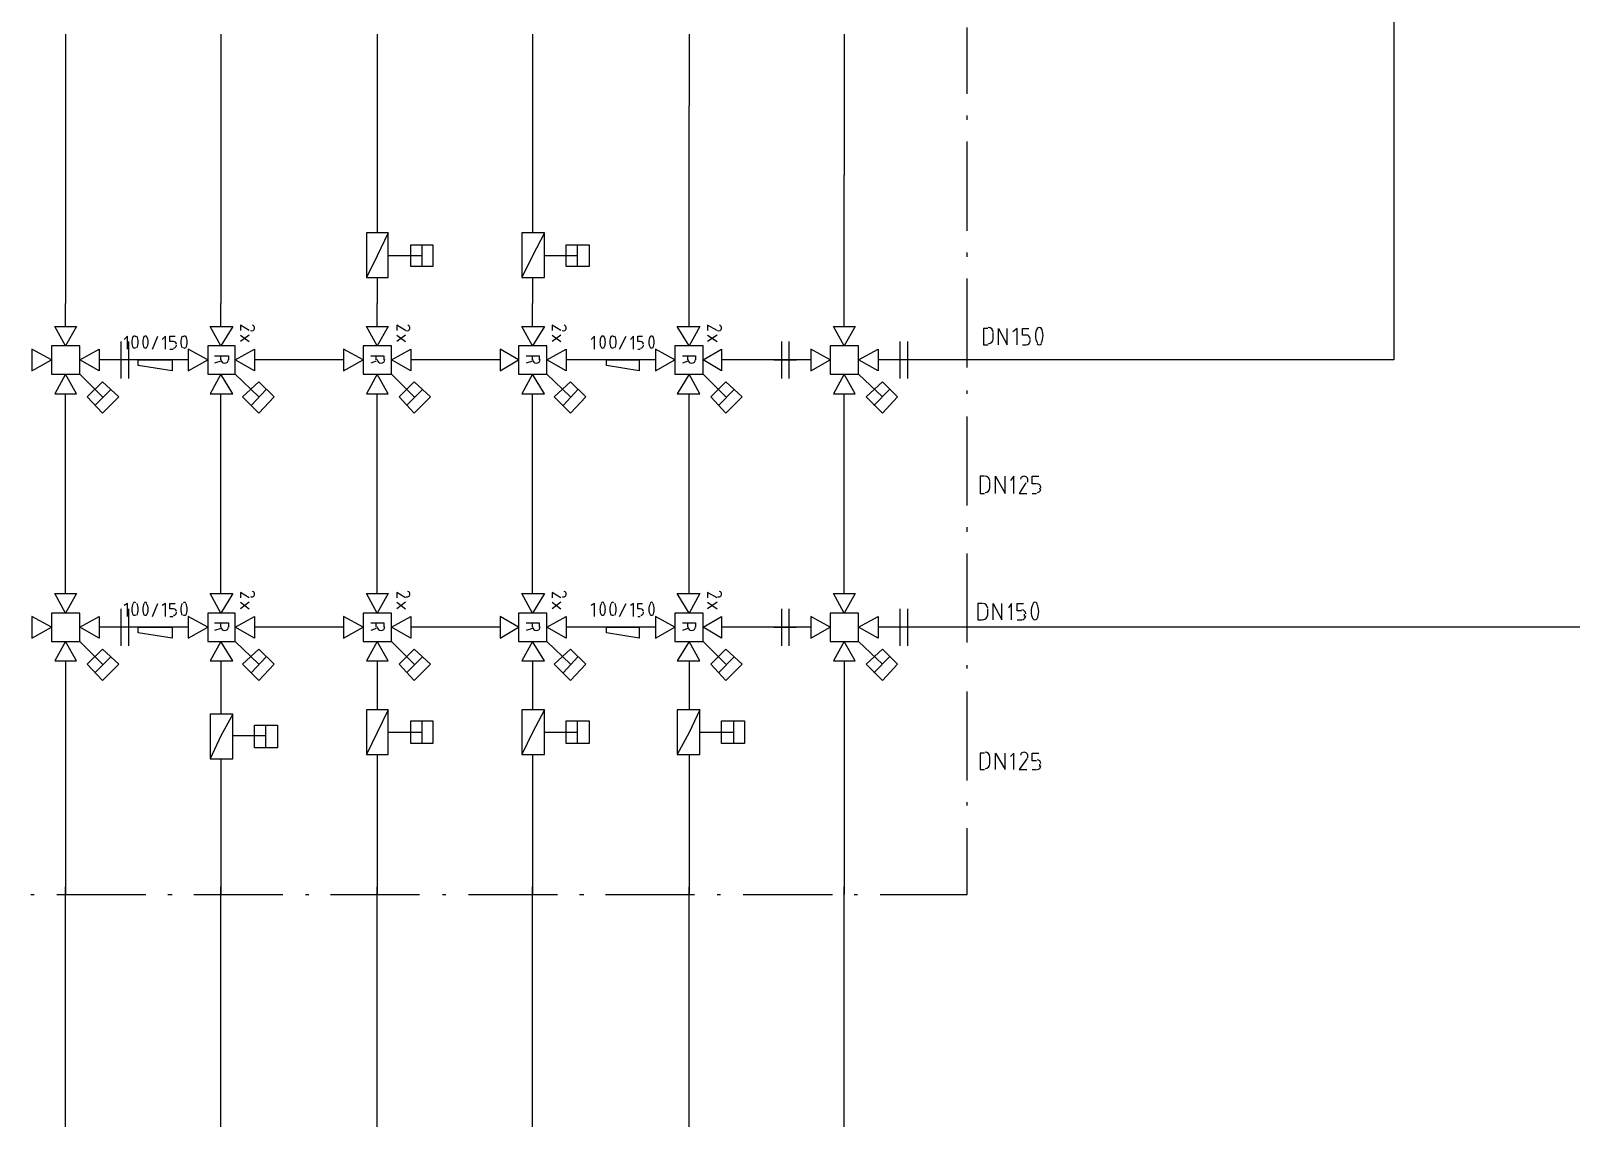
# Model space of a CAD drawing. Header units: millimetres. Extents: x 0 to 33.1, y 1.5 to 45.3.
# Drawn here: x 5.824 to 8.188, y 16.185 to 17.853 of the extents above; entities that cross this region are included whole.
import ezdxf

# ---------------------------------------------------------------- set-up
doc = ezdxf.new("R2010")
doc.units = ezdxf.units.MM
doc.header["$MEASUREMENT"] = 0
doc.layers.get('0').update_dxf_attribs({"linetype": 'CONTINUOUS'})

msp = doc.modelspace()

# ---------------------------------------------------------------- linework, layer by layer
at = {"color": 7, "linetype": 'Continuous'}
for p, q in [((7.91613, 19.2128), (7.91613, 17.3478)), ((6.83442, 17.8478), (6.83442, 17.7378)), ((6.35612, 17.4744), (6.35612, 17.4344)), ((6.59446, 17.4744), (6.59446, 17.4344)), ((6.1161, 17.4294), (6.1161, 17.4344)), ((6.1161, 17.3994), (6.1161, 17.4294)), ((6.35612, 17.4294), (6.35612, 17.4344)), ((6.35612, 17.3994), (6.35612, 17.4294)), ((6.59446, 17.3994), (6.59446, 17.4294)), ((6.83442, 17.3994), (6.83442, 17.4294)), ((6.06614, 17.3478), (5.92947, 17.3478)), ((6.30447, 17.3478), (6.16775, 17.3478)), ((6.54443, 17.3478), (6.40776, 17.3478)), ((6.78276, 17.3478), (6.64611, 17.3478)), ((7.02111, 17.3478), (6.88444, 17.3478)), ((7.26113, 17.3478), (7.12446, 17.3478)), ((7.91613, 17.3478), (7.26113, 17.3478)), ((6.06614, 16.9378), (5.92947, 16.9378)), ((6.30447, 16.9378), (6.16775, 16.9378)), ((6.54443, 16.9378), (6.40776, 16.9378)), ((6.78276, 16.9378), (6.64611, 16.9378)), ((7.02111, 16.9378), (6.88444, 16.9378)), ((7.26113, 16.9378), (7.12446, 16.9378)), ((8.67779, 16.9378), (7.26113, 16.9378)), ((6.1161, 16.8861), (6.1161, 16.8044)), ((6.35612, 16.8861), (6.35612, 16.8111)), ((6.83442, 16.8861), (6.83442, 16.8111)), ((6.1161, 16.7361), (6.1161, 16.5278))]:
    msp.add_line(p, q, dxfattribs=at)
at = {"color": 4, "linetype": 'Continuous'}
for p, q in [((5.87776, 17.8478), (5.87776, 17.4344)), ((7.07275, 17.8478), (7.07275, 17.6311)), ((7.07275, 17.4294), (7.07275, 17.6311)), ((5.87776, 17.4294), (5.87776, 17.4344)), ((5.87776, 17.3994), (5.87776, 17.4294)), ((7.07275, 17.3994), (7.07275, 17.4294)), ((5.87776, 17.3694), (5.86111, 17.3994)), ((5.86111, 17.3994), (5.89442, 17.3994)), ((5.89442, 17.3994), (5.87776, 17.3694)), ((7.07275, 17.3694), (7.0561, 17.3994)), ((7.0561, 17.3994), (7.08946, 17.3994)), ((7.08946, 17.3994), (7.07275, 17.3694)), ((5.85612, 17.3478), (5.82611, 17.3644)), ((5.82611, 17.3644), (5.82611, 17.3311)), ((5.85612, 17.3694), (5.85612, 17.3261)), ((5.89947, 17.3694), (5.85612, 17.3694)), ((5.89947, 17.3261), (5.89947, 17.3694)), ((5.89947, 17.3478), (5.92947, 17.3644)), ((5.92947, 17.3644), (5.92947, 17.3311)), ((7.05111, 17.3478), (7.02111, 17.3644)), ((7.02111, 17.3644), (7.02111, 17.3311)), ((7.05111, 17.3694), (7.05111, 17.3261)), ((7.09446, 17.3694), (7.05111, 17.3694)), ((7.09446, 17.3261), (7.09446, 17.3694)), ((7.09446, 17.3478), (7.12446, 17.3644)), ((7.12446, 17.3644), (7.12446, 17.3311)), ((5.82611, 17.3311), (5.85612, 17.3478)), ((5.85612, 17.3261), (5.89947, 17.3261)), ((5.87776, 17.3261), (5.86111, 17.2961)), ((5.89442, 17.2961), (5.87776, 17.3261)), ((5.92947, 17.3311), (5.89947, 17.3478)), ((5.93446, 17.2911), (5.89947, 17.3261)), ((7.02111, 17.3311), (7.05111, 17.3478)), ((7.05111, 17.3261), (7.09446, 17.3261)), ((7.07275, 17.3261), (7.0561, 17.2961)), ((7.08946, 17.2961), (7.07275, 17.3261)), ((7.12446, 17.3311), (7.09446, 17.3478)), ((7.13112, 17.2911), (7.09446, 17.3261)), ((5.91114, 17.2911), (5.93446, 17.3144)), ((5.94775, 17.3028), (5.92279, 17.2778)), ((5.93446, 17.3144), (5.95942, 17.2911)), ((7.10612, 17.2911), (7.13112, 17.3144)), ((7.14279, 17.3028), (7.11778, 17.2778)), ((7.13112, 17.3144), (7.15446, 17.2911)), ((5.86111, 17.2961), (5.89442, 17.2961)), ((5.87776, 16.9894), (5.87776, 17.2961)), ((5.93446, 17.2661), (5.91114, 17.2911)), ((5.95942, 17.2911), (5.93446, 17.2661)), ((7.0561, 17.2961), (7.08946, 17.2961)), ((7.07275, 16.9894), (7.07275, 17.2961)), ((7.13112, 17.2661), (7.10612, 17.2911)), ((7.15446, 17.2911), (7.13112, 17.2661)), ((5.87776, 16.9594), (5.86111, 16.9894)), ((5.86111, 16.9894), (5.89442, 16.9894)), ((5.89442, 16.9894), (5.87776, 16.9594)), ((7.07275, 16.9594), (7.0561, 16.9894)), ((7.0561, 16.9894), (7.08946, 16.9894)), ((7.08946, 16.9894), (7.07275, 16.9594)), ((5.85612, 16.9378), (5.82611, 16.9544)), ((5.82611, 16.9544), (5.82611, 16.9211)), ((5.85612, 16.9594), (5.85612, 16.9161)), ((5.89947, 16.9594), (5.85612, 16.9594)), ((5.89947, 16.9161), (5.89947, 16.9594)), ((5.89947, 16.9378), (5.92947, 16.9544)), ((5.92947, 16.9544), (5.92947, 16.9211)), ((7.05111, 16.9378), (7.02111, 16.9544)), ((7.02111, 16.9544), (7.02111, 16.9211)), ((7.05111, 16.9594), (7.05111, 16.9161)), ((7.09446, 16.9594), (7.05111, 16.9594)), ((7.09446, 16.9161), (7.09446, 16.9594)), ((7.09446, 16.9378), (7.12446, 16.9544)), ((7.12446, 16.9544), (7.12446, 16.9211)), ((5.82611, 16.9211), (5.85612, 16.9378)), ((5.92947, 16.9211), (5.89947, 16.9378)), ((7.02111, 16.9211), (7.05111, 16.9378)), ((7.12446, 16.9211), (7.09446, 16.9378)), ((5.85612, 16.9161), (5.89947, 16.9161)), ((5.87776, 16.9161), (5.86111, 16.8861)), ((5.89442, 16.8861), (5.87776, 16.9161)), ((5.93446, 16.8811), (5.89947, 16.9161)), ((5.91114, 16.8811), (5.93446, 16.9044)), ((5.93446, 16.9044), (5.95942, 16.8811)), ((7.05111, 16.9161), (7.09446, 16.9161)), ((7.07275, 16.9161), (7.0561, 16.8861)), ((7.08946, 16.8861), (7.07275, 16.9161)), ((7.13112, 16.8811), (7.09446, 16.9161)), ((7.10612, 16.8811), (7.13112, 16.9044)), ((7.13112, 16.9044), (7.15446, 16.8811)), ((5.86111, 16.8861), (5.89442, 16.8861)), ((5.87776, 16.8861), (5.87776, 16.5278)), ((5.93446, 16.8561), (5.91114, 16.8811)), ((5.94775, 16.8928), (5.92279, 16.8678)), ((5.95942, 16.8811), (5.93446, 16.8561)), ((7.0561, 16.8861), (7.08946, 16.8861)), ((7.07275, 16.8861), (7.07275, 16.5278)), ((7.13112, 16.8561), (7.10612, 16.8811)), ((7.14279, 16.8928), (7.11778, 16.8678)), ((7.15446, 16.8811), (7.13112, 16.8561)), ((5.87776, 14.5844), (5.87776, 16.5394)), ((7.07275, 14.5844), (7.07275, 16.5394))]:
    msp.add_line(p, q, dxfattribs=at)
at = {"color": 5, "linetype": 'Continuous'}
for p, q in [((6.1161, 17.8478), (6.1161, 17.5428)), ((6.1161, 17.5428), (6.1161, 17.4344)), ((6.1161, 16.9894), (6.1161, 17.2961)), ((6.1161, 14.5844), (6.1161, 16.5394))]:
    msp.add_line(p, q, dxfattribs=at)
at = {"color": 104, "linetype": 'Continuous'}
for p, q in [((6.35612, 17.8478), (6.35612, 17.5428)), ((6.35612, 16.9894), (6.35612, 17.2961)), ((6.35612, 16.7428), (6.35612, 16.5278)), ((6.35612, 14.5844), (6.35612, 16.5394))]:
    msp.add_line(p, q, dxfattribs=at)
at = {"color": 3, "linetype": 'Continuous'}
for p, q in [((6.59446, 17.8478), (6.59446, 17.5428)), ((6.59446, 17.4294), (6.59446, 17.4344)), ((6.59446, 16.9894), (6.59446, 17.2961)), ((6.59446, 16.8861), (6.59446, 16.8111)), ((6.59446, 16.7428), (6.59446, 16.5278)), ((6.59446, 14.5844), (6.59446, 16.5394))]:
    msp.add_line(p, q, dxfattribs=at)
at = {"color": 0, "linetype": 'Continuous'}
for p, q in [((7.26113, 17.7561), (7.26113, 17.8578)), ((7.26113, 17.7161), (7.26113, 17.7228)), ((7.26113, 17.5461), (7.26113, 17.6828)), ((6.33946, 17.5428), (6.33946, 17.4744)), ((6.37278, 17.5428), (6.33946, 17.5428)), ((6.37278, 17.5428), (6.35612, 17.5078)), ((6.37278, 17.4744), (6.37278, 17.5428)), ((6.57781, 17.5428), (6.57781, 17.4744)), ((6.61279, 17.5428), (6.57781, 17.5428)), ((6.61279, 17.5428), (6.59446, 17.5078)), ((6.61279, 17.4744), (6.61279, 17.5428)), ((6.40776, 17.4911), (6.40776, 17.5244)), ((6.40776, 17.5244), (6.44114, 17.5244)), ((6.42443, 17.5244), (6.42443, 17.4911)), ((6.44114, 17.5244), (6.44114, 17.4911)), ((6.64611, 17.4911), (6.64611, 17.5244)), ((6.64611, 17.5244), (6.6811, 17.5244)), ((6.66276, 17.5244), (6.66276, 17.4911)), ((6.6811, 17.5244), (6.6811, 17.4911)), ((6.35612, 17.5078), (6.33946, 17.4744)), ((6.42443, 17.5078), (6.37278, 17.5078)), ((6.59446, 17.5078), (6.57781, 17.4744)), ((6.66276, 17.5078), (6.61279, 17.5078)), ((7.26113, 17.5061), (7.26113, 17.5128)), ((6.33946, 17.4744), (6.37278, 17.4744)), ((6.44114, 17.4911), (6.40776, 17.4911)), ((6.57781, 17.4744), (6.61279, 17.4744)), ((6.6811, 17.4911), (6.64611, 17.4911)), ((7.26113, 17.3361), (7.26113, 17.4728)), ((6.1161, 17.3694), (6.09944, 17.3994)), ((6.09944, 17.3994), (6.13444, 17.3994)), ((6.13444, 17.3994), (6.1161, 17.3694)), ((6.15944, 17.3928), (6.14611, 17.4011)), ((6.14611, 17.4011), (6.14611, 17.3928)), ((6.35612, 17.3694), (6.33946, 17.3994)), ((6.33946, 17.3994), (6.37278, 17.3994)), ((6.37278, 17.3994), (6.35612, 17.3694)), ((6.39947, 17.3928), (6.38612, 17.4011)), ((6.38612, 17.4011), (6.38612, 17.3928)), ((6.59446, 17.3694), (6.57781, 17.3994)), ((6.57781, 17.3994), (6.61279, 17.3994)), ((6.61279, 17.3994), (6.59446, 17.3694)), ((6.63781, 17.3928), (6.62446, 17.4011)), ((6.62446, 17.4011), (6.62446, 17.3928)), ((6.83442, 17.3694), (6.81614, 17.3994)), ((6.81614, 17.3994), (6.85113, 17.3994)), ((6.85113, 17.3994), (6.83442, 17.3694)), ((6.87776, 17.3928), (6.86279, 17.4011)), ((6.86279, 17.4011), (6.86279, 17.3928)), ((5.96278, 17.3761), (5.96278, 17.3478)), ((5.97276, 17.3844), (5.96778, 17.3794)), ((5.97276, 17.3644), (5.97276, 17.3844)), ((5.97444, 17.3761), (5.97444, 17.3478)), ((6.01112, 17.3644), (6.01942, 17.3844)), ((6.03108, 17.3844), (6.0261, 17.3794)), ((6.03108, 17.3644), (6.03108, 17.3844)), ((6.03776, 17.3761), (6.03776, 17.3844)), ((6.03776, 17.3844), (6.04611, 17.3844)), ((6.04275, 17.3761), (6.03776, 17.3761)), ((6.14611, 17.3861), (6.15944, 17.3761)), ((6.15944, 17.3861), (6.14611, 17.3761)), ((6.38612, 17.3861), (6.39947, 17.3761)), ((6.39947, 17.3861), (6.38612, 17.3761)), ((6.62446, 17.3861), (6.63781, 17.3761)), ((6.63781, 17.3861), (6.62446, 17.3761)), ((6.68946, 17.3844), (6.68446, 17.3794)), ((6.68946, 17.3644), (6.68946, 17.3844)), ((6.72775, 17.3644), (6.73779, 17.3844)), ((6.74946, 17.3844), (6.74447, 17.3794)), ((6.74946, 17.3644), (6.74946, 17.3844)), ((6.75613, 17.3761), (6.75613, 17.3844)), ((6.75613, 17.3844), (6.76281, 17.3844)), ((6.75944, 17.3761), (6.75613, 17.3761)), ((6.86279, 17.3861), (6.87776, 17.3761)), ((6.87776, 17.3861), (6.86279, 17.3761)), ((6.97613, 17.3761), (6.97613, 17.3478)), ((6.98779, 17.3761), (6.98779, 17.3478)), ((7.15776, 17.3761), (7.15776, 17.3478)), ((7.16943, 17.3761), (7.16943, 17.3478)), ((7.29275, 17.3961), (7.28614, 17.3961)), ((7.28614, 17.3961), (7.28614, 17.3711)), ((7.30111, 17.3794), (7.30111, 17.3894)), ((7.30946, 17.3711), (7.30946, 17.3961)), ((7.30946, 17.3961), (7.32275, 17.3711)), ((7.32275, 17.3711), (7.32275, 17.3961)), ((7.33778, 17.3961), (7.33111, 17.3911)), ((7.33778, 17.3711), (7.33778, 17.3961)), ((7.34614, 17.3861), (7.34614, 17.3961)), ((7.34614, 17.3961), (7.35612, 17.3961)), ((7.35113, 17.3861), (7.34614, 17.3861)), ((7.35781, 17.3761), (7.35781, 17.3794)), ((6.03776, 17.3644), (6.04275, 17.3644)), ((6.04779, 17.3694), (6.04779, 17.3711)), ((6.09614, 17.3478), (6.06614, 17.3644)), ((6.06614, 17.3644), (6.06614, 17.3311)), ((6.09614, 17.3694), (6.09614, 17.3261)), ((6.13781, 17.3694), (6.09614, 17.3694)), ((6.10612, 17.3544), (6.12776, 17.3544)), ((6.1161, 17.3478), (6.1161, 17.3544)), ((6.12776, 17.3544), (6.12776, 17.3478)), ((6.13781, 17.3261), (6.13781, 17.3694)), ((6.13781, 17.3478), (6.16775, 17.3644)), ((6.16775, 17.3644), (6.16775, 17.3311)), ((6.33442, 17.3478), (6.30447, 17.3644)), ((6.30447, 17.3644), (6.30447, 17.3311)), ((6.33442, 17.3694), (6.33442, 17.3261)), ((6.37776, 17.3694), (6.33442, 17.3694)), ((6.34614, 17.3544), (6.3661, 17.3544)), ((6.35444, 17.3478), (6.35444, 17.3544)), ((6.3661, 17.3544), (6.3661, 17.3478)), ((6.37776, 17.3261), (6.37776, 17.3694)), ((6.37776, 17.3478), (6.40776, 17.3644)), ((6.40776, 17.3644), (6.40776, 17.3311)), ((6.57275, 17.3478), (6.54443, 17.3644)), ((6.54443, 17.3644), (6.54443, 17.3311)), ((6.57275, 17.3694), (6.57275, 17.3261)), ((6.6161, 17.3694), (6.57275, 17.3694)), ((6.58442, 17.3544), (6.60444, 17.3544)), ((6.59446, 17.3478), (6.59446, 17.3544)), ((6.60444, 17.3544), (6.60444, 17.3478)), ((6.6161, 17.3261), (6.6161, 17.3694)), ((6.6161, 17.3478), (6.64611, 17.3644)), ((6.64611, 17.3644), (6.64611, 17.3311)), ((6.75613, 17.3644), (6.75944, 17.3644)), ((6.76443, 17.3694), (6.76443, 17.3711)), ((6.81278, 17.3478), (6.78276, 17.3644)), ((6.78276, 17.3644), (6.78276, 17.3311)), ((6.81278, 17.3694), (6.81278, 17.3261)), ((6.85612, 17.3694), (6.81278, 17.3694)), ((6.82443, 17.3544), (6.84446, 17.3544)), ((6.83279, 17.3478), (6.83279, 17.3544)), ((6.84446, 17.3544), (6.84446, 17.3478)), ((6.85612, 17.3261), (6.85612, 17.3694)), ((6.85612, 17.3478), (6.88444, 17.3644)), ((6.88444, 17.3644), (6.88444, 17.3311)), ((7.28614, 17.3711), (7.29275, 17.3711)), ((7.34614, 17.3711), (7.35113, 17.3711)), ((5.98611, 17.3478), (5.95111, 17.3478)), ((5.96278, 17.3478), (5.96278, 17.3194)), ((5.97444, 17.3478), (5.97444, 17.3194)), ((5.98942, 17.3394), (5.98942, 17.3478)), ((5.98942, 17.3478), (6.04113, 17.3478)), ((6.04113, 17.3311), (5.98942, 17.3394)), ((6.04113, 17.3478), (6.04113, 17.3311)), ((6.06614, 17.3311), (6.09614, 17.3478)), ((6.09614, 17.3261), (6.13781, 17.3261)), ((6.1161, 17.3261), (6.09944, 17.2961)), ((6.1161, 17.3461), (6.10612, 17.3428)), ((6.13444, 17.2961), (6.1161, 17.3261)), ((6.16775, 17.3311), (6.13781, 17.3478)), ((6.17443, 17.2911), (6.13781, 17.3261)), ((6.30447, 17.3311), (6.33442, 17.3478)), ((6.33442, 17.3261), (6.37776, 17.3261)), ((6.35612, 17.3261), (6.33946, 17.2961)), ((6.35444, 17.3461), (6.34614, 17.3428)), ((6.37278, 17.2961), (6.35612, 17.3261)), ((6.40776, 17.3311), (6.37776, 17.3478)), ((6.41276, 17.2911), (6.37776, 17.3261)), ((6.54443, 17.3311), (6.57275, 17.3478)), ((6.57275, 17.3261), (6.6161, 17.3261)), ((6.59446, 17.3261), (6.57781, 17.2961)), ((6.59446, 17.3461), (6.58442, 17.3428)), ((6.61279, 17.2961), (6.59446, 17.3261)), ((6.64611, 17.3311), (6.6161, 17.3478)), ((6.65278, 17.2911), (6.6161, 17.3261)), ((6.70779, 17.3394), (6.70779, 17.3478)), ((6.70779, 17.3478), (6.75776, 17.3478)), ((6.75776, 17.3311), (6.70779, 17.3394)), ((6.75776, 17.3478), (6.75776, 17.3311)), ((6.78276, 17.3311), (6.81278, 17.3478)), ((6.81278, 17.3261), (6.85612, 17.3261)), ((6.83442, 17.3261), (6.81614, 17.2961)), ((6.83279, 17.3461), (6.82443, 17.3428)), ((6.85113, 17.2961), (6.83442, 17.3261)), ((6.88444, 17.3311), (6.85612, 17.3478)), ((6.89111, 17.2911), (6.85612, 17.3261)), ((6.96446, 17.3478), (6.99946, 17.3478)), ((6.97613, 17.3478), (6.97613, 17.3194)), ((6.98779, 17.3478), (6.98779, 17.3194)), ((7.1811, 17.3478), (7.14779, 17.3478)), ((7.15776, 17.3478), (7.15776, 17.3194)), ((7.16943, 17.3478), (7.16943, 17.3194)), ((6.14947, 17.2911), (6.17443, 17.3144)), ((6.18608, 17.3028), (6.16276, 17.2778)), ((6.17443, 17.3144), (6.19775, 17.2911)), ((6.38943, 17.2911), (6.41276, 17.3144)), ((6.42611, 17.3028), (6.4011, 17.2778)), ((6.41276, 17.3144), (6.43778, 17.2911)), ((6.62776, 17.2911), (6.65278, 17.3144)), ((6.66444, 17.3028), (6.64111, 17.2778)), ((6.65278, 17.3144), (6.67611, 17.2911)), ((6.86778, 17.2911), (6.89111, 17.3144)), ((6.90446, 17.3028), (6.87944, 17.2778)), ((6.89111, 17.3144), (6.91613, 17.2911)), ((6.09944, 17.2961), (6.13444, 17.2961)), ((6.17443, 17.2661), (6.14947, 17.2911)), ((6.19775, 17.2911), (6.17443, 17.2661)), ((6.33946, 17.2961), (6.37278, 17.2961)), ((6.41276, 17.2661), (6.38943, 17.2911)), ((6.43778, 17.2911), (6.41276, 17.2661)), ((6.57781, 17.2961), (6.61279, 17.2961)), ((6.65278, 17.2661), (6.62776, 17.2911)), ((6.67611, 17.2911), (6.65278, 17.2661)), ((6.81614, 17.2961), (6.85113, 17.2961)), ((6.89111, 17.2661), (6.86778, 17.2911)), ((6.91613, 17.2911), (6.89111, 17.2661)), ((7.26113, 17.2961), (7.26113, 17.3011)), ((7.26113, 17.1244), (7.26113, 17.2611)), ((7.28776, 17.1694), (7.28108, 17.1694)), ((7.28108, 17.1694), (7.28108, 17.1428)), ((7.29611, 17.1511), (7.29611, 17.1611)), ((7.30447, 17.1428), (7.30447, 17.1694)), ((7.30447, 17.1694), (7.31944, 17.1428)), ((7.31944, 17.1428), (7.31944, 17.1694)), ((7.33279, 17.1694), (7.32781, 17.1628)), ((7.33279, 17.1428), (7.33279, 17.1694)), ((7.36111, 17.1578), (7.36111, 17.1694)), ((7.36111, 17.1694), (7.3711, 17.1694)), ((7.28108, 17.1428), (7.28776, 17.1428)), ((7.35113, 17.1594), (7.3411, 17.1428)), ((7.3411, 17.1428), (7.35275, 17.1428)), ((7.36778, 17.1578), (7.36111, 17.1578)), ((7.36111, 17.1428), (7.36778, 17.1428)), ((7.37278, 17.1494), (7.37278, 17.1511)), ((7.26113, 17.0844), (7.26113, 17.0911)), ((7.26113, 16.9144), (7.26113, 17.0511)), ((5.97276, 16.9744), (5.96778, 16.9711)), ((5.97276, 16.9544), (5.97276, 16.9744)), ((6.01112, 16.9544), (6.01942, 16.9744)), ((6.03108, 16.9744), (6.0261, 16.9711)), ((6.03108, 16.9544), (6.03108, 16.9744)), ((6.03776, 16.9661), (6.03776, 16.9744)), ((6.03776, 16.9744), (6.04611, 16.9744)), ((6.1161, 16.9594), (6.09944, 16.9894)), ((6.09944, 16.9894), (6.13444, 16.9894)), ((6.13444, 16.9894), (6.1161, 16.9594)), ((6.15944, 16.9828), (6.14611, 16.9911)), ((6.14611, 16.9911), (6.14611, 16.9828)), ((6.14611, 16.9761), (6.15944, 16.9661)), ((6.15944, 16.9761), (6.14611, 16.9661)), ((6.35612, 16.9594), (6.33946, 16.9894)), ((6.33946, 16.9894), (6.37278, 16.9894)), ((6.37278, 16.9894), (6.35612, 16.9594)), ((6.39947, 16.9828), (6.38612, 16.9911)), ((6.38612, 16.9911), (6.38612, 16.9828)), ((6.38612, 16.9761), (6.39947, 16.9661)), ((6.39947, 16.9761), (6.38612, 16.9661)), ((6.59446, 16.9594), (6.57781, 16.9894)), ((6.57781, 16.9894), (6.61279, 16.9894)), ((6.61279, 16.9894), (6.59446, 16.9594)), ((6.63781, 16.9828), (6.62446, 16.9911)), ((6.62446, 16.9911), (6.62446, 16.9828)), ((6.62446, 16.9761), (6.63781, 16.9661)), ((6.63781, 16.9761), (6.62446, 16.9661)), ((6.68946, 16.9744), (6.68446, 16.9711)), ((6.68946, 16.9544), (6.68946, 16.9744)), ((6.72775, 16.9544), (6.73779, 16.9744)), ((6.74946, 16.9744), (6.74447, 16.9711)), ((6.74946, 16.9544), (6.74946, 16.9744)), ((6.75613, 16.9661), (6.75613, 16.9744)), ((6.75613, 16.9744), (6.76281, 16.9744)), ((6.83442, 16.9594), (6.81614, 16.9894)), ((6.81614, 16.9894), (6.85113, 16.9894)), ((6.85113, 16.9894), (6.83442, 16.9594)), ((6.87776, 16.9828), (6.86279, 16.9911)), ((6.86279, 16.9911), (6.86279, 16.9828)), ((6.86279, 16.9761), (6.87776, 16.9661)), ((6.87776, 16.9761), (6.86279, 16.9661)), ((7.28444, 16.9744), (7.27778, 16.9744)), ((7.27778, 16.9744), (7.27778, 16.9494)), ((7.30111, 16.9494), (7.30111, 16.9744)), ((7.30111, 16.9744), (7.31446, 16.9494)), ((7.31446, 16.9494), (7.31446, 16.9744)), ((7.32943, 16.9744), (7.32443, 16.9678)), ((7.32943, 16.9494), (7.32943, 16.9744)), ((7.33778, 16.9628), (7.33778, 16.9744)), ((7.33778, 16.9744), (7.34776, 16.9744)), ((5.96278, 16.9661), (5.96278, 16.9378)), ((5.97444, 16.9661), (5.97444, 16.9378)), ((6.04275, 16.9661), (6.03776, 16.9661)), ((6.03776, 16.9544), (6.04275, 16.9544)), ((6.04779, 16.9594), (6.04779, 16.9611)), ((6.09614, 16.9378), (6.06614, 16.9544)), ((6.06614, 16.9544), (6.06614, 16.9211)), ((6.09614, 16.9594), (6.09614, 16.9161)), ((6.13781, 16.9594), (6.09614, 16.9594)), ((6.13781, 16.9161), (6.13781, 16.9594)), ((6.13781, 16.9378), (6.16775, 16.9544)), ((6.16775, 16.9544), (6.16775, 16.9211)), ((6.33442, 16.9378), (6.30447, 16.9544)), ((6.30447, 16.9544), (6.30447, 16.9211)), ((6.33442, 16.9594), (6.33442, 16.9161)), ((6.37776, 16.9594), (6.33442, 16.9594)), ((6.37776, 16.9161), (6.37776, 16.9594)), ((6.37776, 16.9378), (6.40776, 16.9544)), ((6.40776, 16.9544), (6.40776, 16.9211)), ((6.57275, 16.9378), (6.54443, 16.9544)), ((6.54443, 16.9544), (6.54443, 16.9211)), ((6.57275, 16.9594), (6.57275, 16.9161)), ((6.6161, 16.9594), (6.57275, 16.9594)), ((6.6161, 16.9161), (6.6161, 16.9594)), ((6.6161, 16.9378), (6.64611, 16.9544)), ((6.64611, 16.9544), (6.64611, 16.9211)), ((6.75944, 16.9661), (6.75613, 16.9661)), ((6.75613, 16.9544), (6.75944, 16.9544)), ((6.76443, 16.9594), (6.76443, 16.9611)), ((6.81278, 16.9378), (6.78276, 16.9544)), ((6.78276, 16.9544), (6.78276, 16.9211)), ((6.81278, 16.9594), (6.81278, 16.9161)), ((6.85612, 16.9594), (6.81278, 16.9594)), ((6.85612, 16.9161), (6.85612, 16.9594)), ((6.85612, 16.9378), (6.88444, 16.9544)), ((6.88444, 16.9544), (6.88444, 16.9211)), ((6.97613, 16.9661), (6.97613, 16.9378)), ((6.98779, 16.9661), (6.98779, 16.9378)), ((7.15776, 16.9661), (7.15776, 16.9378)), ((7.16943, 16.9661), (7.16943, 16.9378)), ((7.27778, 16.9494), (7.28444, 16.9494)), ((7.29275, 16.9561), (7.29275, 16.9661)), ((7.34446, 16.9628), (7.33778, 16.9628)), ((7.33778, 16.9494), (7.34446, 16.9494)), ((7.34944, 16.9544), (7.34944, 16.9578)), ((5.98611, 16.9378), (5.95111, 16.9378)), ((5.96278, 16.9378), (5.96278, 16.9094)), ((5.97444, 16.9378), (5.97444, 16.9094)), ((5.98942, 16.9294), (5.98942, 16.9378)), ((5.98942, 16.9378), (6.04113, 16.9378)), ((6.04113, 16.9211), (5.98942, 16.9294)), ((6.04113, 16.9378), (6.04113, 16.9211)), ((6.06614, 16.9211), (6.09614, 16.9378)), ((6.10612, 16.9444), (6.12776, 16.9444)), ((6.1161, 16.9361), (6.10612, 16.9328)), ((6.1161, 16.9378), (6.1161, 16.9444)), ((6.12776, 16.9444), (6.12776, 16.9378)), ((6.16775, 16.9211), (6.13781, 16.9378)), ((6.30447, 16.9211), (6.33442, 16.9378)), ((6.34614, 16.9444), (6.3661, 16.9444)), ((6.35444, 16.9361), (6.34614, 16.9328)), ((6.35444, 16.9378), (6.35444, 16.9444)), ((6.3661, 16.9444), (6.3661, 16.9378)), ((6.40776, 16.9211), (6.37776, 16.9378)), ((6.54443, 16.9211), (6.57275, 16.9378)), ((6.58442, 16.9444), (6.60444, 16.9444)), ((6.59446, 16.9361), (6.58442, 16.9328)), ((6.59446, 16.9378), (6.59446, 16.9444)), ((6.60444, 16.9444), (6.60444, 16.9378)), ((6.64611, 16.9211), (6.6161, 16.9378)), ((6.70779, 16.9294), (6.70779, 16.9378)), ((6.70779, 16.9378), (6.75776, 16.9378)), ((6.75776, 16.9211), (6.70779, 16.9294)), ((6.75776, 16.9378), (6.75776, 16.9211)), ((6.78276, 16.9211), (6.81278, 16.9378)), ((6.82443, 16.9444), (6.84446, 16.9444)), ((6.83279, 16.9361), (6.82443, 16.9328)), ((6.83279, 16.9378), (6.83279, 16.9444)), ((6.84446, 16.9444), (6.84446, 16.9378)), ((6.88444, 16.9211), (6.85612, 16.9378)), ((6.96446, 16.9378), (6.99946, 16.9378)), ((6.97613, 16.9378), (6.97613, 16.9094)), ((6.98779, 16.9378), (6.98779, 16.9094)), ((7.1811, 16.9378), (7.14779, 16.9378)), ((7.15776, 16.9378), (7.15776, 16.9094)), ((7.16943, 16.9378), (7.16943, 16.9094)), ((6.09614, 16.9161), (6.13781, 16.9161)), ((6.1161, 16.9161), (6.09944, 16.8861)), ((6.13444, 16.8861), (6.1161, 16.9161)), ((6.17443, 16.8811), (6.13781, 16.9161)), ((6.14947, 16.8811), (6.17443, 16.9044)), ((6.17443, 16.9044), (6.19775, 16.8811)), ((6.33442, 16.9161), (6.37776, 16.9161)), ((6.35612, 16.9161), (6.33946, 16.8861)), ((6.37278, 16.8861), (6.35612, 16.9161)), ((6.41276, 16.8811), (6.37776, 16.9161)), ((6.38943, 16.8811), (6.41276, 16.9044)), ((6.41276, 16.9044), (6.43778, 16.8811)), ((6.57275, 16.9161), (6.6161, 16.9161)), ((6.59446, 16.9161), (6.57781, 16.8861)), ((6.61279, 16.8861), (6.59446, 16.9161)), ((6.65278, 16.8811), (6.6161, 16.9161)), ((6.62776, 16.8811), (6.65278, 16.9044)), ((6.65278, 16.9044), (6.67611, 16.8811)), ((6.81278, 16.9161), (6.85612, 16.9161)), ((6.83442, 16.9161), (6.81614, 16.8861)), ((6.85113, 16.8861), (6.83442, 16.9161)), ((6.89111, 16.8811), (6.85612, 16.9161)), ((6.86778, 16.8811), (6.89111, 16.9044)), ((6.89111, 16.9044), (6.91613, 16.8811)), ((6.09944, 16.8861), (6.13444, 16.8861)), ((6.17443, 16.8561), (6.14947, 16.8811)), ((6.18608, 16.8928), (6.16276, 16.8678)), ((6.19775, 16.8811), (6.17443, 16.8561)), ((6.33946, 16.8861), (6.37278, 16.8861)), ((6.41276, 16.8561), (6.38943, 16.8811)), ((6.42611, 16.8928), (6.4011, 16.8678)), ((6.43778, 16.8811), (6.41276, 16.8561)), ((6.57781, 16.8861), (6.61279, 16.8861)), ((6.65278, 16.8561), (6.62776, 16.8811)), ((6.66444, 16.8928), (6.64111, 16.8678)), ((6.67611, 16.8811), (6.65278, 16.8561)), ((6.81614, 16.8861), (6.85113, 16.8861)), ((6.89111, 16.8561), (6.86778, 16.8811)), ((6.90446, 16.8928), (6.87944, 16.8678)), ((6.91613, 16.8811), (6.89111, 16.8561)), ((7.26113, 16.8744), (7.26113, 16.8794)), ((7.26113, 16.7028), (7.26113, 16.8394)), ((6.33946, 16.8111), (6.33946, 16.7428)), ((6.37278, 16.8111), (6.33946, 16.8111)), ((6.37278, 16.8111), (6.35612, 16.7761)), ((6.37278, 16.7428), (6.37278, 16.8111)), ((6.57781, 16.8111), (6.57781, 16.7428)), ((6.61279, 16.8111), (6.57781, 16.8111)), ((6.61279, 16.8111), (6.59446, 16.7761)), ((6.61279, 16.7428), (6.61279, 16.8111)), ((6.81614, 16.8111), (6.81614, 16.7428)), ((6.85113, 16.8111), (6.81614, 16.8111)), ((6.85113, 16.8111), (6.83442, 16.7761)), ((6.85113, 16.7428), (6.85113, 16.8111)), ((6.09944, 16.8044), (6.09944, 16.7361)), ((6.13444, 16.8044), (6.09944, 16.8044)), ((6.13444, 16.8044), (6.1161, 16.7711)), ((6.13444, 16.7361), (6.13444, 16.8044)), ((6.16775, 16.7528), (6.16775, 16.7878)), ((6.16775, 16.7878), (6.20281, 16.7878)), ((6.18446, 16.7878), (6.18446, 16.7528)), ((6.20281, 16.7878), (6.20281, 16.7528)), ((6.40776, 16.7594), (6.40776, 16.7944)), ((6.40776, 16.7944), (6.44114, 16.7944)), ((6.42443, 16.7944), (6.42443, 16.7594)), ((6.44114, 16.7944), (6.44114, 16.7594)), ((6.64611, 16.7594), (6.64611, 16.7944)), ((6.64611, 16.7944), (6.6811, 16.7944)), ((6.66276, 16.7944), (6.66276, 16.7594)), ((6.6811, 16.7944), (6.6811, 16.7594)), ((6.88444, 16.7594), (6.88444, 16.7944)), ((6.88444, 16.7944), (6.91943, 16.7944)), ((6.90278, 16.7944), (6.90278, 16.7594)), ((6.91943, 16.7944), (6.91943, 16.7594)), ((6.1161, 16.7711), (6.09944, 16.7361)), ((6.18446, 16.7711), (6.13444, 16.7711)), ((6.35612, 16.7761), (6.33946, 16.7428)), ((6.42443, 16.7761), (6.37278, 16.7761)), ((6.44114, 16.7594), (6.40776, 16.7594)), ((6.59446, 16.7761), (6.57781, 16.7428)), ((6.66276, 16.7761), (6.61279, 16.7761)), ((6.6811, 16.7594), (6.64611, 16.7594)), ((6.83442, 16.7761), (6.81614, 16.7428)), ((6.90278, 16.7761), (6.85113, 16.7761)), ((6.91943, 16.7594), (6.88444, 16.7594)), ((6.09944, 16.7361), (6.13444, 16.7361)), ((6.20281, 16.7528), (6.16775, 16.7528)), ((6.33946, 16.7428), (6.37278, 16.7428)), ((6.57781, 16.7428), (6.61279, 16.7428)), ((6.81614, 16.7428), (6.85113, 16.7428)), ((7.28776, 16.7444), (7.28108, 16.7444)), ((7.28108, 16.7444), (7.28108, 16.7194)), ((7.29611, 16.7278), (7.29611, 16.7378)), ((7.30447, 16.7194), (7.30447, 16.7444)), ((7.30447, 16.7444), (7.31944, 16.7194)), ((7.31944, 16.7194), (7.31944, 16.7444)), ((7.33279, 16.7444), (7.32781, 16.7394)), ((7.33279, 16.7194), (7.33279, 16.7444)), ((7.35275, 16.7361), (7.3411, 16.7194)), ((7.36111, 16.7328), (7.36111, 16.7444)), ((7.36111, 16.7444), (7.3711, 16.7444)), ((7.28108, 16.7194), (7.28776, 16.7194)), ((7.3411, 16.7194), (7.35275, 16.7194)), ((7.36778, 16.7328), (7.36111, 16.7328)), ((7.36111, 16.7194), (7.36778, 16.7194)), ((7.37278, 16.7244), (7.37278, 16.7278)), ((7.26113, 16.6644), (7.26113, 16.6694)), ((7.26113, 16.5278), (7.26113, 16.6294)), ((5.82443, 16.5278), (5.82943, 16.5278)), ((5.86442, 16.5278), (6.00108, 16.5278)), ((6.03444, 16.5278), (6.04113, 16.5278)), ((6.07443, 16.5278), (6.2111, 16.5278)), ((6.2461, 16.5278), (6.25108, 16.5278)), ((6.28444, 16.5278), (6.42111, 16.5278)), ((6.45611, 16.5278), (6.4611, 16.5278)), ((6.4961, 16.5278), (6.63276, 16.5278)), ((6.66613, 16.5278), (6.67279, 16.5278)), ((6.70611, 16.5278), (6.84278, 16.5278)), ((6.87776, 16.5278), (6.88276, 16.5278)), ((6.91775, 16.5278), (7.05447, 16.5278)), ((7.08778, 16.5278), (7.09278, 16.5278)), ((7.12776, 16.5278), (7.26113, 16.5278))]:
    msp.add_line(p, q, dxfattribs=at)
at = {"color": 52, "linetype": 'Continuous'}
for p, q in [((6.83442, 17.4294), (6.83442, 17.7378)), ((6.83442, 16.9894), (6.83442, 17.2961)), ((6.83442, 16.7428), (6.83442, 16.5278)), ((6.83442, 14.5844), (6.83442, 16.5394))]:
    msp.add_line(p, q, dxfattribs=at)
at = {"color": 0, "linetype": 'Continuous'}
for points in [[(6.16775, 17.3969), (6.16781, 17.3987), (6.16656, 17.4004), (6.16471, 17.401)], [(6.16564, 17.3933), (6.16699, 17.394), (6.16781, 17.3954), (6.16775, 17.3969)], [(6.40608, 17.3969), (6.40614, 17.3987), (6.40489, 17.4004), (6.40306, 17.401)], [(6.40397, 17.3933), (6.40528, 17.394), (6.40614, 17.3954), (6.40608, 17.3969)], [(6.64611, 17.3969), (6.64611, 17.3987), (6.64486, 17.4004), (6.64307, 17.401)], [(6.64399, 17.3933), (6.64529, 17.394), (6.64611, 17.3954), (6.64611, 17.3969)], [(6.88444, 17.3969), (6.88444, 17.3987), (6.88319, 17.4004), (6.8814, 17.401)], [(6.88232, 17.3933), (6.88363, 17.394), (6.88444, 17.3954), (6.88444, 17.3969)], [(7.30111, 17.3903), (7.30111, 17.3944), (7.29775, 17.3978), (7.29362, 17.3978)], [(7.36897, 17.3967), (7.36513, 17.3896), (7.36513, 17.381), (7.36897, 17.3738)], [(7.37196, 17.3978), (7.37061, 17.3978), (7.36936, 17.3971), (7.3686, 17.3961)], [(7.37528, 17.3961), (7.37451, 17.3971), (7.37326, 17.3978), (7.37196, 17.3978)], [(7.37489, 17.3738), (7.37875, 17.381), (7.37875, 17.3896), (7.37489, 17.3967)], [(5.98172, 17.3843), (5.97868, 17.3788), (5.97868, 17.3718), (5.98172, 17.3663)], [(5.98361, 17.3844), (5.98281, 17.3844), (5.9821, 17.384), (5.98161, 17.3835)], [(5.98562, 17.3835), (5.98514, 17.384), (5.98438, 17.3844), (5.98361, 17.3844)], [(5.98714, 17.3663), (5.99018, 17.3718), (5.99018, 17.3788), (5.98714, 17.3843)], [(5.99837, 17.3843), (5.99533, 17.3788), (5.99533, 17.3718), (5.99837, 17.3663)], [(6.00028, 17.3844), (5.99951, 17.3844), (5.99875, 17.384), (5.99826, 17.3835)], [(6.00228, 17.3835), (6.00179, 17.384), (6.00108, 17.3844), (6.00028, 17.3844)], [(6.00217, 17.3663), (6.00521, 17.3718), (6.00521, 17.3788), (6.00217, 17.3843)], [(6.04779, 17.3719), (6.04779, 17.3743), (6.0459, 17.3761), (6.04362, 17.3761)], [(6.05675, 17.3843), (6.05365, 17.3788), (6.05365, 17.3718), (6.05675, 17.3663)], [(6.06028, 17.3844), (6.05946, 17.3844), (6.05875, 17.384), (6.05826, 17.3835)], [(6.06228, 17.3835), (6.06179, 17.384), (6.06108, 17.3844), (6.06028, 17.3844)], [(6.06218, 17.3663), (6.06521, 17.3718), (6.06521, 17.3788), (6.06218, 17.3843)], [(6.1614, 17.3933), (6.16271, 17.3926), (6.16433, 17.3926), (6.16564, 17.3933)], [(6.39974, 17.3933), (6.40104, 17.3926), (6.40267, 17.3926), (6.40397, 17.3933)], [(6.63976, 17.3933), (6.641, 17.3926), (6.64264, 17.3926), (6.64399, 17.3933)], [(6.70008, 17.3843), (6.697, 17.3788), (6.697, 17.3718), (6.70008, 17.3663)], [(6.70193, 17.3844), (6.70117, 17.3844), (6.70042, 17.384), (6.69993, 17.3835)], [(6.70394, 17.3835), (6.7035, 17.384), (6.70275, 17.3844), (6.70193, 17.3844)], [(6.70383, 17.3663), (6.70687, 17.3718), (6.70687, 17.3788), (6.70383, 17.3843)], [(6.71506, 17.3843), (6.71203, 17.3788), (6.71203, 17.3718), (6.71506, 17.3663)], [(6.71696, 17.3844), (6.71615, 17.3844), (6.71539, 17.384), (6.71496, 17.3835)], [(6.71897, 17.3835), (6.71847, 17.384), (6.71772, 17.3844), (6.71696, 17.3844)], [(6.72049, 17.3663), (6.72353, 17.3718), (6.72353, 17.3788), (6.72049, 17.3843)], [(6.76443, 17.3719), (6.76443, 17.3743), (6.76258, 17.3761), (6.76025, 17.3761)], [(6.77507, 17.3843), (6.77203, 17.3788), (6.77203, 17.3718), (6.77507, 17.3663)], [(6.77696, 17.3844), (6.77615, 17.3844), (6.77539, 17.384), (6.77496, 17.3835)], [(6.77897, 17.3835), (6.77849, 17.384), (6.77772, 17.3844), (6.77696, 17.3844)], [(6.77881, 17.3663), (6.78185, 17.3718), (6.78185, 17.3788), (6.77881, 17.3843)], [(6.8781, 17.3933), (6.87935, 17.3926), (6.88097, 17.3926), (6.88232, 17.3933)], [(7.29362, 17.3728), (7.29775, 17.3728), (7.30111, 17.3761), (7.30111, 17.3803)], [(7.35781, 17.3803), (7.35781, 17.3835), (7.35514, 17.3861), (7.35194, 17.3861)], [(7.35194, 17.3711), (7.35514, 17.3711), (7.35781, 17.3738), (7.35781, 17.3769)], [(5.98161, 17.3671), (5.9821, 17.3665), (5.98281, 17.3661), (5.98361, 17.3661)], [(5.98361, 17.3661), (5.98438, 17.3661), (5.98514, 17.3665), (5.98562, 17.3671)], [(5.99826, 17.3671), (5.99875, 17.3665), (5.99951, 17.3661), (6.00028, 17.3661)], [(6.00028, 17.3661), (6.00108, 17.3661), (6.00179, 17.3665), (6.00228, 17.3671)], [(6.04362, 17.3661), (6.0459, 17.3661), (6.04779, 17.3679), (6.04779, 17.3703)], [(6.05826, 17.3671), (6.05875, 17.3665), (6.05946, 17.3661), (6.06028, 17.3661)], [(6.06028, 17.3661), (6.06108, 17.3661), (6.06179, 17.3665), (6.06228, 17.3671)], [(6.69993, 17.3671), (6.70042, 17.3665), (6.70117, 17.3661), (6.70193, 17.3661)], [(6.70193, 17.3661), (6.70275, 17.3661), (6.7035, 17.3665), (6.70394, 17.3671)], [(6.71496, 17.3671), (6.71539, 17.3665), (6.71615, 17.3661), (6.71696, 17.3661)], [(6.71696, 17.3661), (6.71772, 17.3661), (6.71847, 17.3665), (6.71897, 17.3671)], [(6.76025, 17.3661), (6.76258, 17.3661), (6.76443, 17.3679), (6.76443, 17.3703)], [(6.77496, 17.3671), (6.77539, 17.3665), (6.77615, 17.3661), (6.77696, 17.3661)], [(6.77696, 17.3661), (6.77772, 17.3661), (6.77849, 17.3665), (6.77897, 17.3671)], [(7.3686, 17.3728), (7.36936, 17.3718), (7.37061, 17.3711), (7.37196, 17.3711)], [(7.37196, 17.3711), (7.37326, 17.3711), (7.37451, 17.3718), (7.37528, 17.3728)], [(6.1161, 17.3486), (6.1161, 17.3454), (6.11871, 17.3428), (6.12196, 17.3428)], [(6.12196, 17.3428), (6.12517, 17.3428), (6.12776, 17.3454), (6.12776, 17.3486)], [(6.35612, 17.3486), (6.35612, 17.3454), (6.35872, 17.3428), (6.36193, 17.3428)], [(6.36193, 17.3428), (6.36518, 17.3428), (6.36778, 17.3454), (6.36778, 17.3486)], [(6.59446, 17.3486), (6.59446, 17.3454), (6.59706, 17.3428), (6.60026, 17.3428)], [(6.60026, 17.3428), (6.60351, 17.3428), (6.60612, 17.3454), (6.60612, 17.3486)], [(6.83279, 17.3486), (6.83279, 17.3454), (6.83539, 17.3428), (6.8386, 17.3428)], [(6.8386, 17.3428), (6.84185, 17.3428), (6.84446, 17.3454), (6.84446, 17.3486)], [(7.29611, 17.1619), (7.29611, 17.1661), (7.29275, 17.1694), (7.28863, 17.1694)], [(7.34868, 17.1694), (7.34603, 17.1694), (7.34369, 17.1678), (7.34299, 17.1651)], [(7.35368, 17.1664), (7.35265, 17.1683), (7.35069, 17.1694), (7.34858, 17.1694)], [(7.35357, 17.1606), (7.35471, 17.1624), (7.35476, 17.1646), (7.35368, 17.1664)], [(7.28863, 17.1444), (7.29275, 17.1444), (7.29611, 17.1478), (7.29611, 17.1519)], [(7.37446, 17.1519), (7.37446, 17.1551), (7.37185, 17.1578), (7.3686, 17.1578)], [(7.3686, 17.1444), (7.37185, 17.1444), (7.37446, 17.1471), (7.37446, 17.1503)], [(5.98172, 16.9743), (5.97868, 16.9688), (5.97868, 16.9618), (5.98172, 16.9562)], [(5.98361, 16.9761), (5.98281, 16.9761), (5.9821, 16.9757), (5.98161, 16.9751)], [(5.98562, 16.9751), (5.98514, 16.9757), (5.98438, 16.9761), (5.98361, 16.9761)], [(5.98714, 16.9562), (5.99018, 16.9618), (5.99018, 16.9688), (5.98714, 16.9743)], [(5.99837, 16.9743), (5.99533, 16.9688), (5.99533, 16.9618), (5.99837, 16.9562)], [(6.00028, 16.9761), (5.99951, 16.9761), (5.99875, 16.9757), (5.99826, 16.9751)], [(6.00228, 16.9751), (6.00179, 16.9757), (6.00108, 16.9761), (6.00028, 16.9761)], [(6.00217, 16.9562), (6.00521, 16.9618), (6.00521, 16.9688), (6.00217, 16.9743)], [(6.05675, 16.9743), (6.05365, 16.9688), (6.05365, 16.9618), (6.05675, 16.9562)], [(6.06028, 16.9761), (6.05946, 16.9761), (6.05875, 16.9757), (6.05826, 16.9751)], [(6.06228, 16.9751), (6.06179, 16.9757), (6.06108, 16.9761), (6.06028, 16.9761)], [(6.06218, 16.9562), (6.06521, 16.9618), (6.06521, 16.9688), (6.06218, 16.9743)], [(6.1614, 16.9851), (6.16271, 16.9843), (6.16433, 16.9842), (6.16564, 16.985)], [(6.16775, 16.9886), (6.16781, 16.9904), (6.16656, 16.9921), (6.16471, 16.9926)], [(6.16564, 16.985), (6.16699, 16.9857), (6.16781, 16.9871), (6.16775, 16.9886)], [(6.39974, 16.9851), (6.40104, 16.9843), (6.40267, 16.9842), (6.40397, 16.985)], [(6.40608, 16.9886), (6.40614, 16.9904), (6.40489, 16.9921), (6.40306, 16.9926)], [(6.40397, 16.985), (6.40528, 16.9857), (6.40614, 16.9871), (6.40608, 16.9886)], [(6.63976, 16.9851), (6.641, 16.9843), (6.64264, 16.9842), (6.64399, 16.985)], [(6.64611, 16.9886), (6.64611, 16.9904), (6.64486, 16.9921), (6.64307, 16.9926)], [(6.64399, 16.985), (6.64529, 16.9857), (6.64611, 16.9871), (6.64611, 16.9886)], [(6.70008, 16.9743), (6.697, 16.9688), (6.697, 16.9618), (6.70008, 16.9562)], [(6.70193, 16.9761), (6.70117, 16.9761), (6.70042, 16.9757), (6.69993, 16.9751)], [(6.70394, 16.9751), (6.7035, 16.9757), (6.70275, 16.9761), (6.70193, 16.9761)], [(6.70383, 16.9562), (6.70687, 16.9618), (6.70687, 16.9688), (6.70383, 16.9743)], [(6.71506, 16.9743), (6.71203, 16.9688), (6.71203, 16.9618), (6.71506, 16.9562)], [(6.71696, 16.9761), (6.71615, 16.9761), (6.71539, 16.9757), (6.71496, 16.9751)], [(6.71897, 16.9751), (6.71847, 16.9757), (6.71772, 16.9761), (6.71696, 16.9761)], [(6.72049, 16.9562), (6.72353, 16.9618), (6.72353, 16.9688), (6.72049, 16.9743)], [(6.77507, 16.9743), (6.77203, 16.9688), (6.77203, 16.9618), (6.77507, 16.9562)], [(6.77696, 16.9761), (6.77615, 16.9761), (6.77539, 16.9757), (6.77496, 16.9751)], [(6.77897, 16.9751), (6.77849, 16.9757), (6.77772, 16.9761), (6.77696, 16.9761)], [(6.77881, 16.9562), (6.78185, 16.9618), (6.78185, 16.9688), (6.77881, 16.9743)], [(6.8781, 16.9851), (6.87935, 16.9843), (6.88097, 16.9842), (6.88232, 16.985)], [(6.88444, 16.9886), (6.88444, 16.9904), (6.88319, 16.9921), (6.8814, 16.9926)], [(6.88232, 16.985), (6.88363, 16.9857), (6.88444, 16.9871), (6.88444, 16.9886)], [(7.29275, 16.9669), (7.29275, 16.9711), (7.28944, 16.9744), (7.28526, 16.9744)], [(7.36231, 16.9735), (7.35851, 16.9662), (7.35851, 16.9576), (7.36231, 16.9504)], [(7.36529, 16.9761), (7.36393, 16.9761), (7.36274, 16.9754), (7.36193, 16.9744)], [(7.36865, 16.9744), (7.36783, 16.9754), (7.3666, 16.9761), (7.36529, 16.9761)], [(7.36822, 16.9504), (7.37207, 16.9576), (7.37207, 16.9662), (7.36822, 16.9735)], [(5.98161, 16.9571), (5.9821, 16.9565), (5.98281, 16.9561), (5.98361, 16.9561)], [(5.98361, 16.9561), (5.98438, 16.9561), (5.98514, 16.9565), (5.98562, 16.9571)], [(5.99826, 16.9571), (5.99875, 16.9565), (5.99951, 16.9561), (6.00028, 16.9561)], [(6.00028, 16.9561), (6.00108, 16.9561), (6.00179, 16.9565), (6.00228, 16.9571)], [(6.04779, 16.9619), (6.04779, 16.9643), (6.0459, 16.9661), (6.04362, 16.9661)], [(6.04362, 16.9561), (6.0459, 16.9561), (6.04779, 16.9579), (6.04779, 16.9603)], [(6.05826, 16.9571), (6.05875, 16.9565), (6.05946, 16.9561), (6.06028, 16.9561)], [(6.06028, 16.9561), (6.06108, 16.9561), (6.06179, 16.9565), (6.06228, 16.9571)], [(6.69993, 16.9571), (6.70042, 16.9565), (6.70117, 16.9561), (6.70193, 16.9561)], [(6.70193, 16.9561), (6.70275, 16.9561), (6.7035, 16.9565), (6.70394, 16.9571)], [(6.71496, 16.9571), (6.71539, 16.9565), (6.71615, 16.9561), (6.71696, 16.9561)], [(6.71696, 16.9561), (6.71772, 16.9561), (6.71847, 16.9565), (6.71897, 16.9571)], [(6.76443, 16.9619), (6.76443, 16.9643), (6.76258, 16.9661), (6.76025, 16.9661)], [(6.76025, 16.9561), (6.76258, 16.9561), (6.76443, 16.9579), (6.76443, 16.9603)], [(6.77496, 16.9571), (6.77539, 16.9565), (6.77615, 16.9561), (6.77696, 16.9561)], [(6.77696, 16.9561), (6.77772, 16.9561), (6.77849, 16.9565), (6.77897, 16.9571)], [(7.28526, 16.9494), (7.28944, 16.9494), (7.29275, 16.9528), (7.29275, 16.9569)], [(7.35113, 16.9586), (7.35113, 16.9618), (7.34853, 16.9644), (7.34526, 16.9644)], [(7.34526, 16.9494), (7.34853, 16.9494), (7.35113, 16.9521), (7.35113, 16.9553)], [(7.36193, 16.9511), (7.36274, 16.9501), (7.36393, 16.9494), (7.36529, 16.9494)], [(7.36529, 16.9494), (7.3666, 16.9494), (7.36783, 16.9501), (7.36865, 16.9511)], [(6.1161, 16.9386), (6.1161, 16.9354), (6.11871, 16.9328), (6.12196, 16.9328)], [(6.12196, 16.9328), (6.12517, 16.9328), (6.12776, 16.9354), (6.12776, 16.9386)], [(6.35612, 16.9386), (6.35612, 16.9354), (6.35872, 16.9328), (6.36193, 16.9328)], [(6.36193, 16.9328), (6.36518, 16.9328), (6.36778, 16.9354), (6.36778, 16.9386)], [(6.59446, 16.9386), (6.59446, 16.9354), (6.59706, 16.9328), (6.60026, 16.9328)], [(6.60026, 16.9328), (6.60351, 16.9328), (6.60612, 16.9354), (6.60612, 16.9386)], [(6.83279, 16.9386), (6.83279, 16.9354), (6.83539, 16.9328), (6.8386, 16.9328)], [(6.8386, 16.9328), (6.84185, 16.9328), (6.84446, 16.9354), (6.84446, 16.9386)], [(7.29611, 16.7386), (7.29611, 16.7428), (7.29275, 16.7461), (7.28863, 16.7461)], [(7.34868, 16.7461), (7.34603, 16.7461), (7.34369, 16.7444), (7.34299, 16.7418)], [(7.35368, 16.7431), (7.35265, 16.745), (7.35069, 16.7461), (7.34858, 16.7461)], [(7.35357, 16.7372), (7.35471, 16.739), (7.35476, 16.7413), (7.35368, 16.7431)], [(7.28863, 16.7211), (7.29275, 16.7211), (7.29611, 16.7244), (7.29611, 16.7286)], [(7.37446, 16.7286), (7.37446, 16.7318), (7.37185, 16.7344), (7.3686, 16.7344)], [(7.3686, 16.7194), (7.37185, 16.7194), (7.37446, 16.7221), (7.37446, 16.7253)]]:
    msp.add_open_spline(points, degree=3, dxfattribs=at)

doc.saveas('drawing.dxf')
